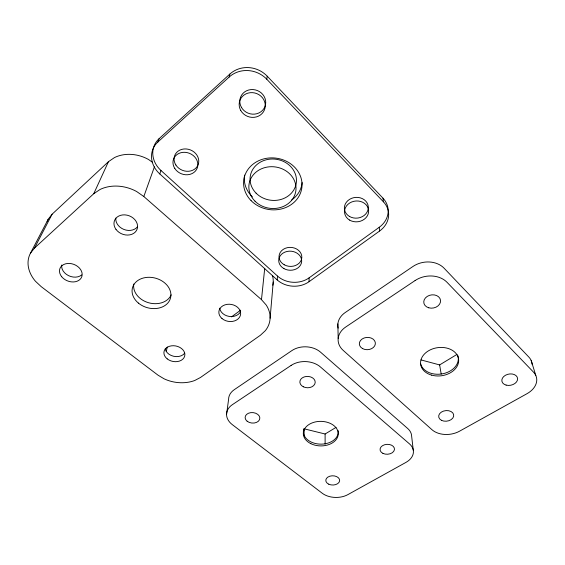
<?xml version="1.0" encoding="UTF-8"?>
<svg xmlns="http://www.w3.org/2000/svg" width="565" height="565" viewBox="0 0 565 565"><rect width="100%" height="100%" fill="white"/><g stroke="black" fill="none" stroke-linecap="round" stroke-linejoin="round"><path stroke-width="0.85" d="M309.034 281.716L309.133 277.832L379.249 227.271A23.878 20.58 -6.7 0 0 382.992 198.195L267.217 76.204A26.315 24.676 23.6 0 0 229.863 74.064L159.104 138.679L157.882 142.006A25.425 22.049 23.2 0 0 159.782 173.942L277.217 279.95A22.805 18.836 3.1 0 0 309.034 281.716L379.631 231A24.048 20.665 -6.5 0 0 383.416 201.804L382.992 198.195M304.034 435.594L304.217 428.842L325.108 433.998L336.069 427.366M277.217 279.95L277.528 276.073L160.961 170.475A25.241 21.95 23.5 0 1 159.104 138.679M270.105 318.222L273.234 282.006M152.607 162.409L148.56 159.507A34.359 28.624 24.1 0 0 114.455 157.586L108.438 161.703L52.107 214.206L48.216 219.241L30.432 253.254A35.284 26.682 21.7 0 0 35.447 281.25L41.231 286.667L158.03 375.181L164.09 378.818A31.569 23.405 10.8 0 0 194.756 380.492L200.469 377.491L260.486 335.179L265.317 330.695A32.805 25.722 7.7 0 0 266.15 304.952L261.482 299.655L264.717 268.304M226.558 414.463L228.592 399.391A19.33 13.998 5.5 0 1 234.27 389.68L291.858 350.611A20.121 15.206 1.7 0 1 320.567 352.186L407.725 428.531A18.822 13.087 -3.3 0 1 411.468 434.725L413.269 450.093M383.416 201.804L266.765 79.22L267.217 76.204M166.28 351.303L167.289 347.065M157.882 142.006L229.122 77.066L229.863 74.064M159.782 173.942L160.961 170.475M261.482 299.655L143.821 196.521L154.422 166.823M30.432 253.254L34.486 248.063L93.755 193.71L108.438 161.703M34.486 248.063L52.107 214.206M231.466 316.894L240.634 310.171M93.755 193.71L100.125 189.437A36.64 29.684 22.1 0 1 136.568 191.479L143.821 196.521M421.017 359.926L439.627 364.919L457.078 354.347M531.171 360.484L535.818 375.513M439.627 364.919L441.187 374.03M379.249 227.271L379.631 231M337.863 323.879L338.174 338.47M325.108 433.998L325.122 444.147M338.11 430.558A17.437 12.275 0.8 0 1 321.351 444.147A17.437 12.275 0.8 0 1 303.384 431.095M303.483 430.297A17.437 12.275 0.8 0 1 303.899 428.715M81.699 274.915A11.582 8.821 21.3 0 1 68.464 275.6A11.582 8.821 21.3 0 1 61.747 265.013M137.521 226.735A11.992 9.732 21.4 0 1 123.848 229.418A11.992 9.732 21.4 0 1 115.804 218.076M240.655 311.506A10.876 8.581 8.5 0 1 229.093 316.4A10.876 8.581 8.5 0 1 219.714 308.165M184.72 353.167A10.495 7.854 11.3 0 1 173.702 356.289A10.495 7.854 11.3 0 1 165.22 348.838M171.167 294.845A19.542 15.269 15.4 0 1 148.503 302.72A19.542 15.269 15.4 0 1 133.792 284.018M272.429 275.423A30.905 25.065 8.2 0 1 272.846 285.254M47.156 221.572A33.158 25.905 23.3 0 1 48.216 219.241M302.148 182.544A29.041 25.806 7.8 0 1 291.54 200.109M252.449 196.917A29.041 25.806 7.8 0 1 244.567 175.079M229.122 77.066A26.513 24.811 23 0 1 266.765 79.22M309.133 277.832A22.649 18.772 3.1 0 1 277.528 276.073M532.103 364.291A20.785 14.916 -11.7 0 0 528.882 357.115L444.111 268.227A22.141 17.713 -10 0 0 412.937 266.489L345.229 312.523A20.962 16.371 -2.8 0 0 338.145 328.131M457.728 355.3A19.104 14.174 -7.9 0 1 443.327 373.649A19.104 14.174 -7.9 0 1 420.572 363.585M415.106 280.544L345.716 327.015A21.449 16.519 -2.6 0 0 343.167 350.356L431.928 429.683A20.072 14.019 -6.7 0 0 459.571 431.18L526.997 393.692A21.251 15.022 -11.4 0 0 533.494 372.116L447.042 282.316A22.678 17.903 -9.5 0 0 415.106 280.544M291.13 365.4L232.335 404.695A19.747 14.069 5.4 0 0 232.314 424.64L322.227 493.238A18.391 12.211 0.2 0 0 347.906 494.608L405.917 462.41A19.21 13.136 -3.2 0 0 409.463 443.871L320.482 367.003A20.566 15.319 1.8 0 0 291.13 365.4M303.292 386.771A7.677 5.685 1.6 0 0 315.192 382.533A7.677 5.685 1.6 0 0 304.125 376.947A7.677 5.685 1.6 0 0 303.292 386.771M247.159 421.243A7.387 5.255 5 0 0 259.561 419.597A7.387 5.255 5 0 0 250.726 412.641A7.387 5.255 5 0 0 247.159 421.243M310.87 443.68A17.48 12.282 0.8 0 0 338.209 434.739A17.48 12.282 0.8 0 0 313.278 422.493A17.48 12.282 0.8 0 0 310.87 443.68M382.929 453.37A7.218 4.958 -2.8 0 0 394.427 449.705A7.218 4.958 -2.8 0 0 384.44 444.796A7.218 4.958 -2.8 0 0 382.929 453.37M328.788 484.205A6.935 4.626 0.3 0 0 339.636 480.808A6.935 4.626 0.3 0 0 329.755 476.224A6.935 4.626 0.3 0 0 328.788 484.205M138.383 303.073A19.704 15.326 15.2 0 0 170.468 298.228A19.704 15.326 15.2 0 0 145.608 277.535A19.704 15.326 15.2 0 0 138.383 303.073M221.974 318.519A10.961 8.609 8.4 0 0 240.273 315.771A10.961 8.609 8.4 0 0 226.989 304.373A10.961 8.609 8.4 0 0 221.974 318.519M167.233 358.895A10.58 7.875 11.2 0 0 184.607 356.381A10.58 7.875 11.2 0 0 171.315 345.851A10.58 7.875 11.2 0 0 167.233 358.895M61.684 276.716A11.681 8.856 21.1 0 0 81.226 277.916A11.681 8.856 21.1 0 0 69.559 263.452A11.681 8.856 21.1 0 0 61.684 276.716M115.98 229.369A12.098 9.782 21.2 0 0 136.405 230.64A12.098 9.782 21.2 0 0 124.936 214.877A12.098 9.782 21.2 0 0 115.98 229.369M251.093 200.646A29.302 25.941 7.7 0 0 300.629 192.686A29.302 25.941 7.7 0 0 266.715 158.278A29.302 25.941 7.7 0 0 251.093 200.646M256.079 193.152A23.257 20.665 7.8 0 0 295.368 186.655A23.257 20.665 7.8 0 0 268.333 159.351A23.257 20.665 7.8 0 0 256.079 193.152M241.382 107.279A13.066 12.218 20.5 0 0 263.834 108.734A13.066 12.218 20.5 0 0 253.078 89.567A13.066 12.218 20.5 0 0 241.382 107.279M349.332 216.367A11.992 10.389 -5.7 0 0 368.26 208.52A11.992 10.389 -5.7 0 0 351.444 198.393A11.992 10.389 -5.7 0 0 349.332 216.367M284.209 264.759A11.42 9.52 3.5 0 0 301.823 257.605A11.42 9.52 3.5 0 0 285.247 248.31A11.42 9.52 3.5 0 0 284.209 264.759M349.509 220.046A12.077 10.431 -5.6 0 0 368.571 212.179A12.077 10.431 -5.6 0 0 351.642 202.002A12.077 10.431 -5.6 0 0 349.509 220.046M175.877 165.022A12.571 10.954 22.1 0 0 197.27 166.378A12.571 10.954 22.1 0 0 186.097 148.948A12.571 10.954 22.1 0 0 175.877 165.022M283.941 268.601A11.498 9.549 3.5 0 0 301.675 261.426A11.498 9.549 3.5 0 0 284.986 252.096A11.498 9.549 3.5 0 0 283.941 268.601M240.747 110.458A13.165 12.282 20 0 0 263.368 111.927A13.165 12.282 20 0 0 252.527 92.653A13.165 12.282 20 0 0 240.747 110.458M174.797 168.469A12.663 11.003 21.8 0 0 196.345 169.839A12.663 11.003 21.8 0 0 185.08 152.324A12.663 11.003 21.8 0 0 174.797 168.469M254.985 201.161A23.631 20.856 7.6 0 0 294.909 194.628A23.631 20.856 7.6 0 0 267.422 167.042A23.631 20.856 7.6 0 0 254.985 201.161M441.42 420.296A7.564 5.304 -6.7 0 0 453.639 416.334A7.564 5.304 -6.7 0 0 443.56 411.073A7.564 5.304 -6.7 0 0 441.42 420.296M506.127 385.104A7.974 5.664 -11.2 0 0 517.611 378.621A7.974 5.664 -11.2 0 0 505.428 375.28A7.974 5.664 -11.2 0 0 506.127 385.104M431.66 375.139A19.154 14.189 -7.8 0 0 458.589 359.199A19.154 14.189 -7.8 0 0 428.567 350.766A19.154 14.189 -7.8 0 0 431.66 375.139M362.638 348.626A8.023 6.144 -3.2 0 0 375.33 344.021A8.023 6.144 -3.2 0 0 364.121 337.997A8.023 6.144 -3.2 0 0 362.638 348.626M428.757 307.798A8.454 6.625 -9.5 0 0 440.523 300.255A8.454 6.625 -9.5 0 0 427.204 296.427A8.454 6.625 -9.5 0 0 428.757 307.798"/></g></svg>
